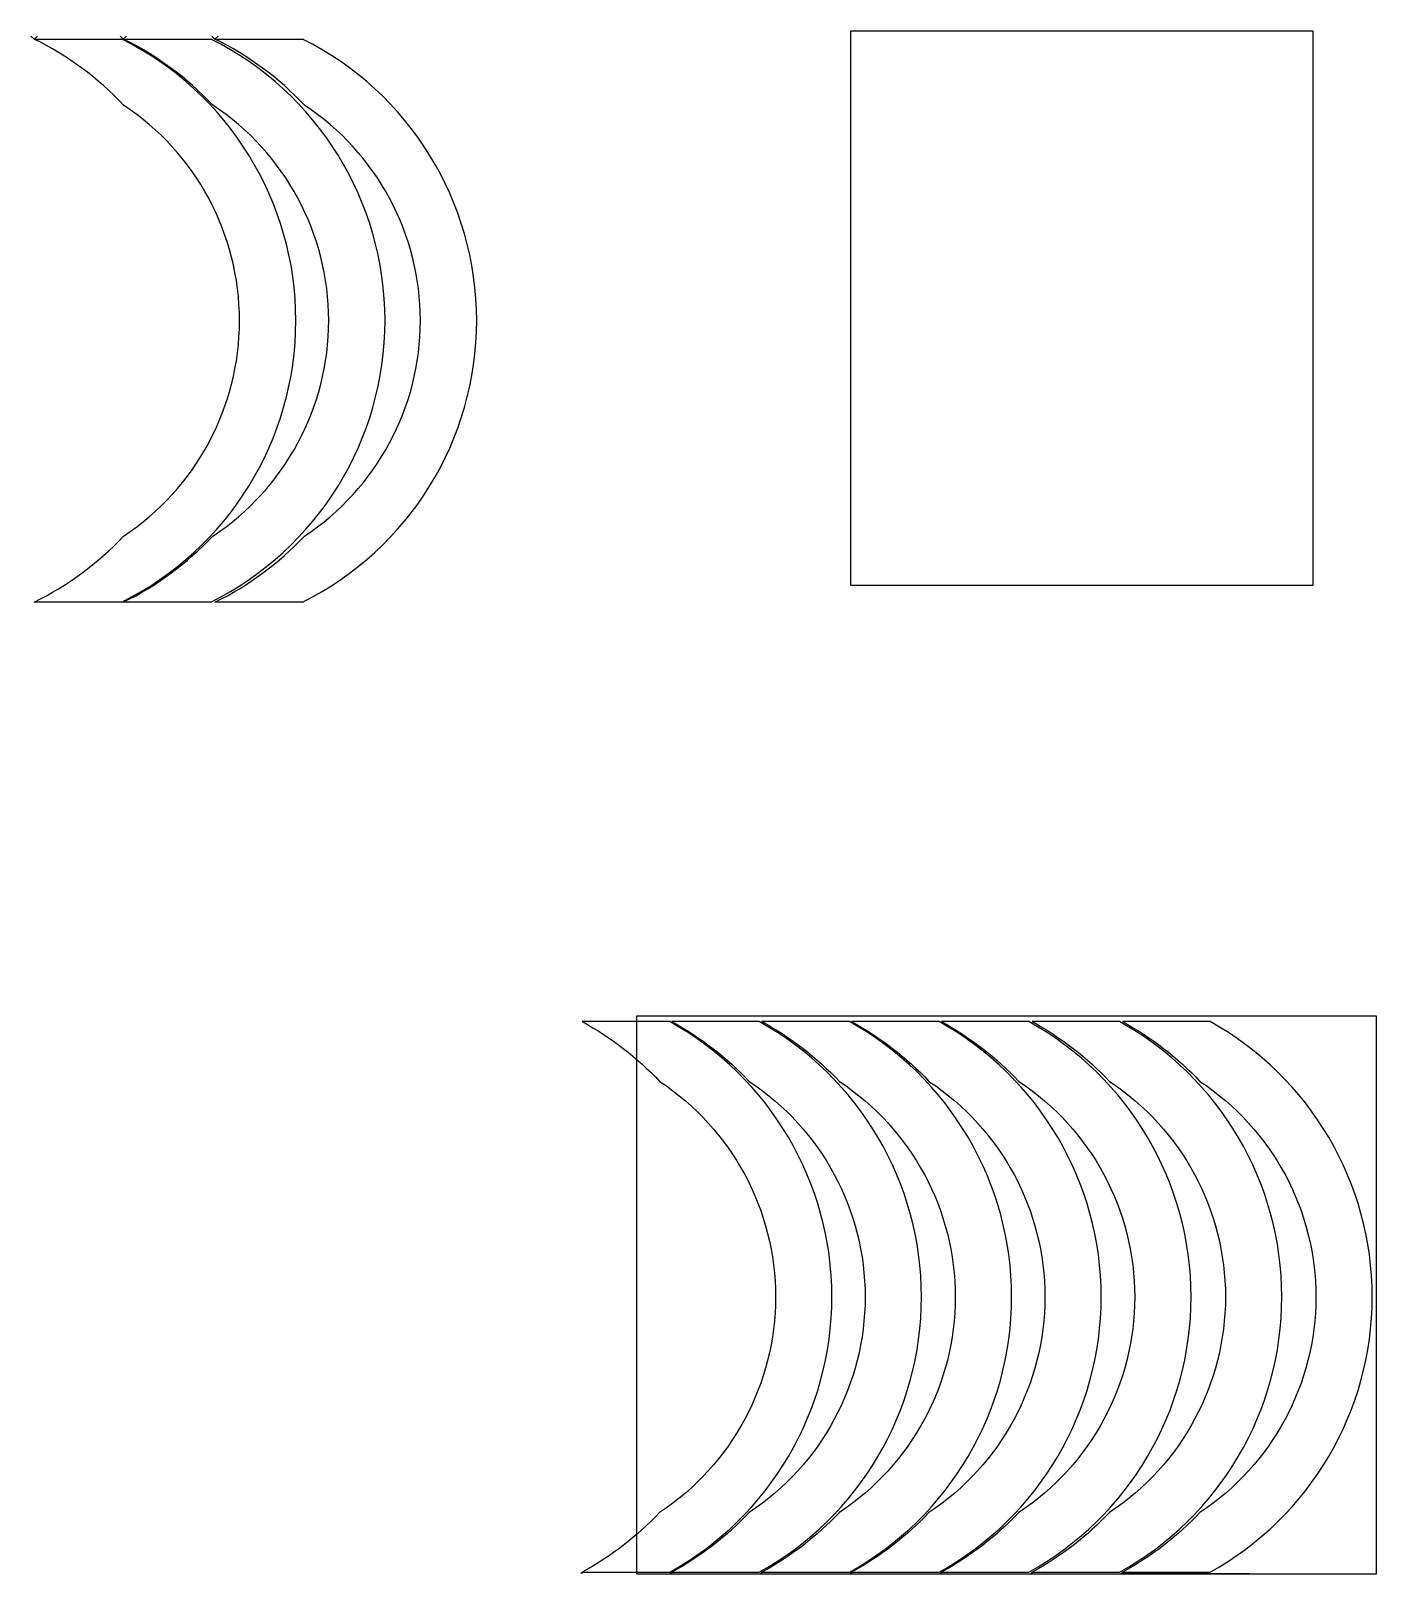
# Model space of a CAD drawing. Extents: x 37085 to 40724, y 16696 to 20871.
import ezdxf

# ---------------------------------------------------------------- set-up
doc = ezdxf.new("R2010")
doc.units = 0
doc.layers.get('0').update_dxf_attribs({"linetype": 'CONTINUOUS'})

msp = doc.modelspace()

# ---------------------------------------------------------------- linework, layer by layer
for p, q in [((37093.9, 20848.8), (37085.2, 20857)), ((37102.8, 20856.9), (37093.9, 20848.8)), ((37093.9, 20848.8), (37331, 20848.8)), ((37335.2, 20848.8), (37326.5, 20857)), ((37344, 20856.9), (37335.2, 20848.8)), ((37335.2, 20848.8), (37572.3, 20848.8)), ((37583.2, 20848.8), (37574.5, 20857)), ((37592, 20856.9), (37583.2, 20848.8)), ((37583.2, 20848.8), (37820.2, 20848.8)), ((39302.8, 20871), (40552.8, 20871)), ((39302.8, 19371), (39302.8, 20871)), ((40552.8, 20871), (40552.8, 19371)), ((40552.8, 19371), (39302.8, 19371)), ((37331, 19325.7), (37093.9, 19325.7)), ((37572.3, 19325.7), (37335.2, 19325.7)), ((37820.2, 19325.7), (37583.2, 19325.7)), ((38723.8, 18206.5), (40723.8, 18206.5)), ((38723.8, 16696.5), (38723.8, 18206.5)), ((40723.8, 18206.5), (40723.8, 16696.5)), ((40723.8, 16696.5), (38723.8, 16696.5))]:
    msp.add_line(p, q)
for points in [[(38576.6, 16697.8), (38576.6, 16701.8), (38813.2, 16701.8, 0.589131), (38813.2, 18190.9), (38576.6, 18190.9, -0.078349), (38785.9, 18029.3, -0.537785), (38785.9, 16863.3, -0.078349), (38576.6, 16701.8), (38573, 16698.3)], [(38818.9, 16697.8), (38818.9, 16701.8), (39055.5, 16701.8, 0.589131), (39055.5, 18190.9), (38818.9, 18190.9, -0.078349), (39028.2, 18029.3, -0.537785), (39028.2, 16863.3, -0.078349), (38818.9, 16701.8), (38815.3, 16698.3)], [(39062.7, 16697.8), (39062.7, 16701.8), (39299.3, 16701.8, 0.589131), (39299.3, 18190.9), (39062.7, 18190.9, -0.078349), (39272, 18029.3, -0.537785), (39272, 16863.3, -0.078349), (39062.7, 16701.8), (39059.1, 16698.3)], [(39305.1, 16697.8), (39305.1, 16701.8), (39541.7, 16701.8, 0.589131), (39541.7, 18190.9), (39305.1, 18190.9, -0.078349), (39514.4, 18029.3, -0.537785), (39514.4, 16863.3, -0.078349), (39305.1, 16701.8), (39301.6, 16698.3)], [(39548.1, 16697.8), (39548.1, 16701.8), (39784.7, 16701.8, 0.589131), (39784.7, 18190.9), (39548.1, 18190.9, -0.078349), (39757.4, 18029.3, -0.537785), (39757.4, 16863.3, -0.078349), (39548.1, 16701.8), (39544.6, 16698.3)], [(39793.5, 16697.8), (39793.5, 16701.8), (40030.1, 16701.8, 0.589131), (40030.1, 18190.9), (39793.5, 18190.9, -0.078349), (40002.8, 18029.3, -0.537785), (40002.8, 16863.3, -0.078349), (39793.5, 16701.8), (39790, 16698.3)], [(40723.8, 16696.5), (40038.1, 16697.8), (40038.1, 16701.8), (40274.7, 16701.8, 0.589131), (40274.7, 18190.9), (40038.1, 18190.9, -0.078349), (40247.4, 18029.3, -0.537785), (40247.4, 16863.3, -0.078349), (40038.1, 16701.8), (40034.5, 16698.3)]]:
    msp.add_lwpolyline(points, format="xyb")
for centre, radius, start, end in [((36719.1, 20087.2), 848.8, 43.3813, 63.7902), ((36950.7, 20087.2), 851.2, 296.5361, 63.4639), ((36960.3, 20087.2), 848.8, 43.3813, 63.7902), ((37192, 20087.2), 851.2, 296.5361, 63.4639), ((37208.3, 20087.2), 848.8, 43.3813, 63.7902), ((37439.9, 20087.2), 851.2, 296.5361, 63.4639), ((36950.7, 20087.2), 698.8, 303.4586, 56.5414), ((37192, 20087.2), 698.8, 303.4586, 56.5414), ((37439.9, 20087.2), 698.8, 303.4586, 56.5414), ((36719.1, 20087.2), 848.8, 296.2098, 316.6187), ((36960.3, 20087.2), 848.8, 296.2098, 316.6187), ((37208.3, 20087.2), 848.8, 296.2098, 316.6187)]:
    msp.add_arc(centre, radius, start, end)

doc.saveas('drawing.dxf')
